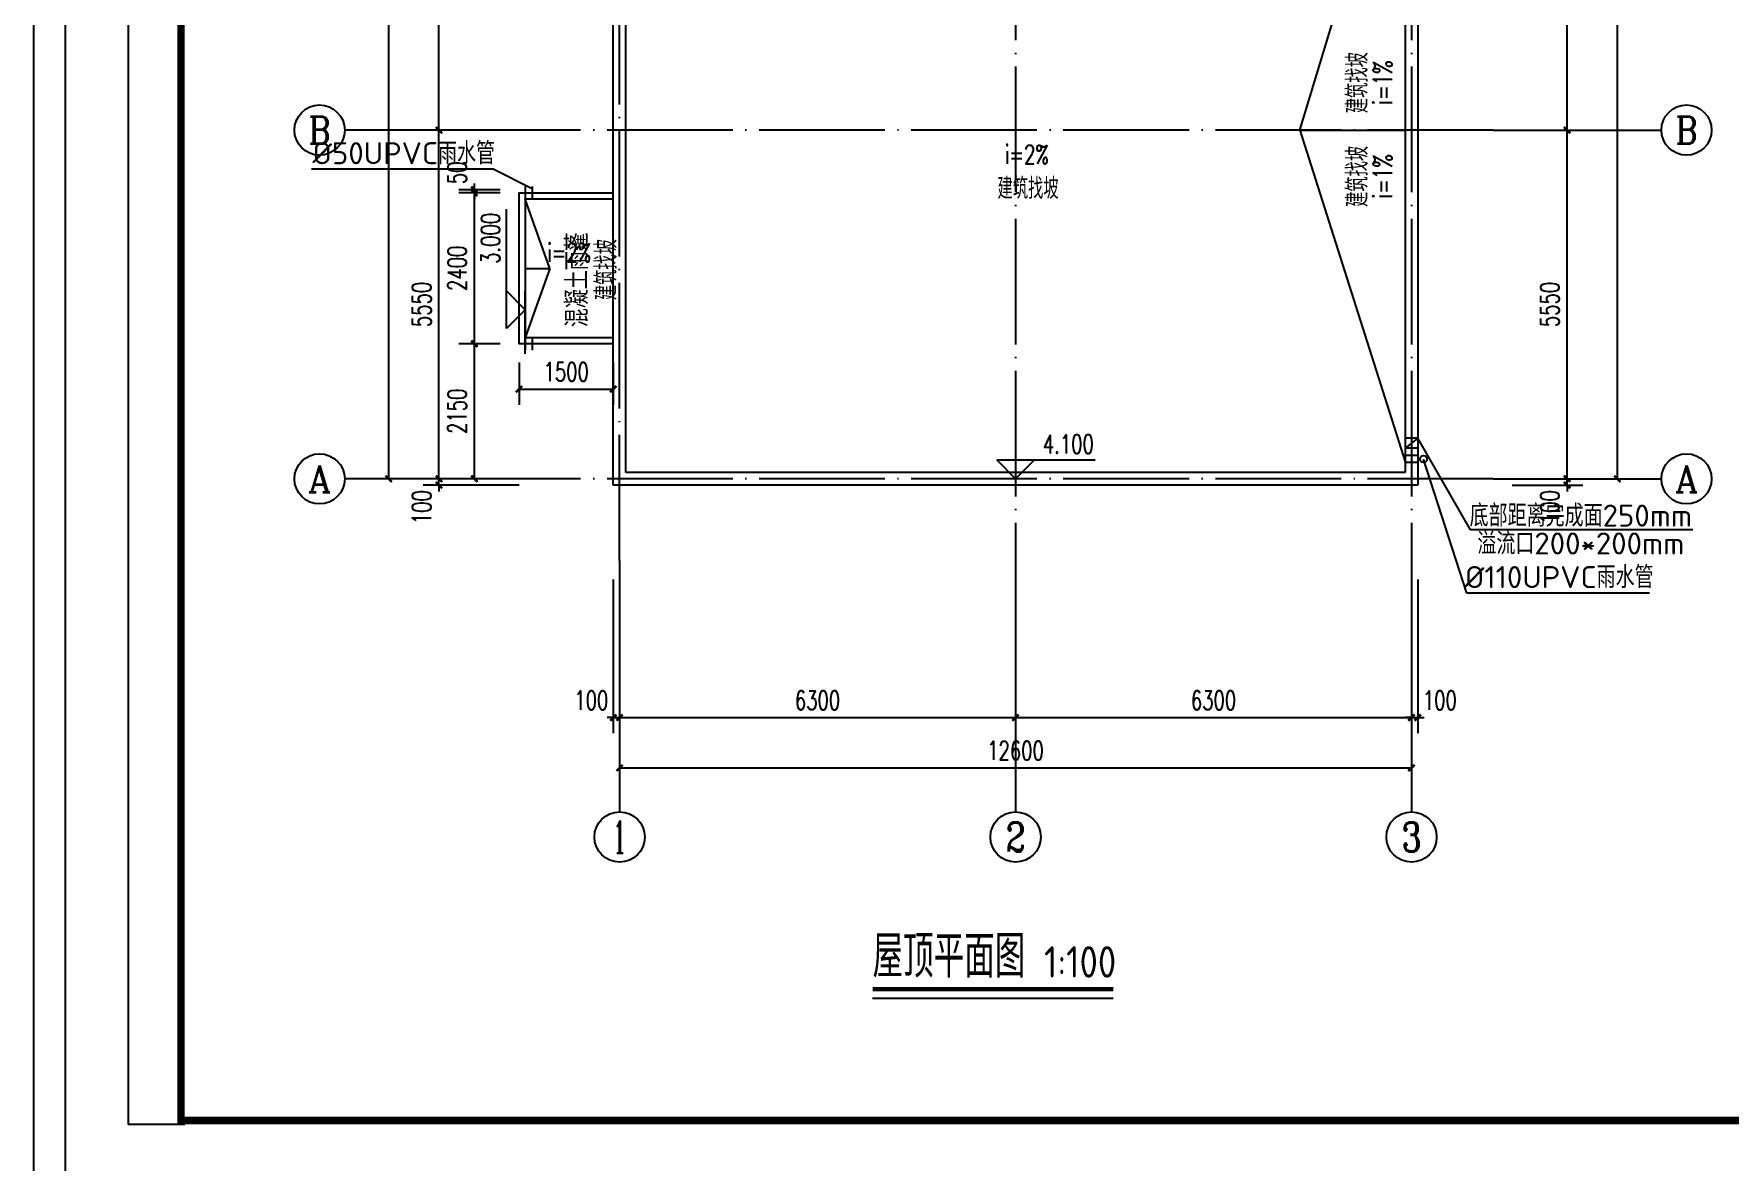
# Model space of a CAD drawing. Extents: x 19098 to 79498, y 3162 to 205862.
# Drawn here: x 19098 to 46085, y 47001 to 64956 of the extents above; entities that cross this region are included whole.
import ezdxf
from ezdxf.enums import TextEntityAlignment as Align

# ---------------------------------------------------------------- set-up
doc = ezdxf.new("R2010")
doc.units = 0
doc.header["$LTSCALE"] = 1000
doc.header["$MEASUREMENT"] = 0
doc.linetypes.add('DOTE', pattern=[2.42, 2, -0.2, 0.02, -0.2])
for name, color, linetype in [('3T_WOOD', 21, 'Continuous'), ('AXIS', 3, 'Continuous'), ('AXIS_TEXT', 7, 'Continuous'), ('C-SHET-TTLB', 11, 'Continuous'), ('DIM_ELEV', 3, 'Continuous'), ('DIM_SYMB', 3, 'Continuous'), ('DOTE', 1, 'Continuous'), ('IHY-room name-总-房间名称', 50, 'Continuous'), ('PUB_DIM', 3, 'Continuous'), ('PUB_TEXT', 7, 'Continuous'), ('STAIR', 2, 'Continuous')]:
    doc.layers.add(name, color=color, linetype=linetype)
doc.styles.add('_TCH_AXIS', font='COMPLEX', dxfattribs={"bigfont": 'GBCBIG'})
doc.styles.add('_TCH_DIM', font='SIMPLEX', dxfattribs={"bigfont": 'GBCBIG'})
doc.styles.add('_TCH_DIM_T3', font='SIMPLEX', dxfattribs={"width": 0.705882, "bigfont": 'GBCBIG'})
doc.styles.add('COMPLEX', font='COMPLEX', dxfattribs={"bigfont": 'AllInOneBig.shx'})
doc.styles.get("Standard").update_dxf_attribs({"font": 'gbenor.shx', "bigfont": 'gbcbig.shx'})
doc.styles.add('工程字', font='gbenor.shx', dxfattribs={"bigfont": 'gbcbig.shx'})
doc.dimstyles.new('_TCH_ARCH&&100', dxfattribs={"dimtxt": 297.5, "dimasz": 100, "dimexe": 250, "dimexo": 300, "dimgap": 126.25, "dimtad": 1, "dimdec": 0, "dimzin": 0, "dimdsep": 46, "dimtxsty": '_TCH_DIM_T3', "dimblk": 'ARCHTICK', "dimcen": 0.09, "dimclrt": 7, "dimazin": 2, "dimtfac": 1, "dimtdec": 0, "dimtix": 1, "dimtmove": 2, "dimatfit": 3, "dimfxl": 1, "dimtolj": 1, "dimtzin": 0, "dimarcsym": 0})

# ---------------------------------------------------------------- blocks, each defined once
blk = doc.blocks.new('tukuang')
at = {"layer": 'C-SHET-TTLB'}
for p in [(17002, 20480), (17902, -19640)]:
    blk.add_line(p, (17002, -19640), dxfattribs=at)
for points in [[(75902, 21920), (75902, -21080), (15502, -21080), (15502, 21920)], [(75402, 21420), (75402, -20580), (16002, -20580), (16002, 21420)]]:
    blk.add_lwpolyline(points, close=True, dxfattribs=at)
at = {"layer": 'C-SHET-TTLB', "const_width": 120}
blk.add_lwpolyline([(17842, 20420), (74402, 20420), (74402, -19580), (17842, -19580)], close=True, dxfattribs=at)
blk = doc.blocks.new('_ArchTick')
at = {"color": 0, "linetype": 'ByBlock', "const_width": 0.4}
blk.add_lwpolyline([(-0.5, -0.5), (0.5, 0.5)], dxfattribs=at)
blk = doc.blocks.new('*D117')
at = {"layer": 'Defpoints', "color": 0}
for p in [(26106, 60025), (26816, 60025), (26816, 57875)]:
    blk.add_point(p, dxfattribs=at)
at = {"layer": 'PUB_DIM', "color": 0, "lineweight": -2}
for p, q in [((26516, 60025), (25856, 60025)), ((26106, 57875), (26106, 60025)), ((26516, 57875), (25856, 57875))]:
    blk.add_line(p, q, dxfattribs=at)
at = {"layer": 'PUB_DIM', "color": 0, "lineweight": -2, "xscale": 100, "yscale": 100, "zscale": 100}
for p, rotation in [((26106, 60025), 90), ((26106, 57875), 270)]:
    blk.add_blockref('_ArchTick', p, dxfattribs=dict(at, rotation=rotation))
at = {"layer": 'PUB_DIM', "color": 7, "insert": (25831, 58950), "char_height": 297.5, "attachment_point": 5, "rotation": 90, "style": '_TCH_DIM_T3'}
blk.add_mtext('\\A1;2150', dxfattribs=at)
blk = doc.blocks.new('*D118')
at = {"layer": 'Defpoints', "color": 0}
for p in [(26106, 62425), (26816, 62425), (26816, 60025)]:
    blk.add_point(p, dxfattribs=at)
at = {"layer": 'PUB_DIM', "color": 0, "lineweight": -2}
for p, q in [((26516, 62425), (25856, 62425)), ((26106, 60025), (26106, 62425)), ((26516, 60025), (25856, 60025))]:
    blk.add_line(p, q, dxfattribs=at)
at = {"layer": 'PUB_DIM', "color": 0, "lineweight": -2, "xscale": 100, "yscale": 100, "zscale": 100}
for p, rotation in [((26106, 62425), 90), ((26106, 60025), 270)]:
    blk.add_blockref('_ArchTick', p, dxfattribs=dict(at, rotation=rotation))
at = {"layer": 'PUB_DIM', "color": 7, "insert": (25831, 61225), "char_height": 297.5, "attachment_point": 5, "rotation": 90, "style": '_TCH_DIM_T3'}
blk.add_mtext('\\A1;2400', dxfattribs=at)
blk = doc.blocks.new('*D119')
at = {"layer": 'Defpoints', "color": 0}
for p in [(26106, 62475), (26816, 62475), (26816, 62425)]:
    blk.add_point(p, dxfattribs=at)
at = {"layer": 'PUB_DIM', "color": 0, "lineweight": -2}
for p, q in [((26516, 62475), (25856, 62475)), ((26516, 62425), (25856, 62425)), ((26106, 62475), (26106, 62575)), ((26106, 62425), (26106, 62475)), ((26106, 62425), (26106, 62325))]:
    blk.add_line(p, q, dxfattribs=at)
at = {"layer": 'PUB_DIM', "color": 0, "lineweight": -2, "xscale": 100, "yscale": 100, "zscale": 100}
for p, rotation in [((26106, 62475), 270), ((26106, 62425), 90)]:
    blk.add_blockref('_ArchTick', p, dxfattribs=dict(at, rotation=rotation))
at = {"layer": 'PUB_DIM', "color": 7, "insert": (25831, 62745), "char_height": 297.5, "attachment_point": 5, "rotation": 90, "style": '_TCH_DIM_T3'}
blk.add_mtext('\\A1;50', dxfattribs=at)
blk = doc.blocks.new('*D120')
at = {"layer": 'Defpoints', "color": 0}
for p in [(26816, 60025), (28316, 60025), (28316, 59303)]:
    blk.add_point(p, dxfattribs=at)
at = {"layer": 'PUB_DIM', "color": 0, "lineweight": -2}
for p, q in [((26816, 59725), (26816, 59053)), ((28316, 59725), (28316, 59053)), ((26816, 59303), (28316, 59303))]:
    blk.add_line(p, q, dxfattribs=at)
at = {"layer": 'PUB_DIM', "color": 0, "lineweight": -2, "xscale": 100, "yscale": 100, "zscale": 100, "rotation": 180}
blk.add_blockref('_ArchTick', (26816, 59303), dxfattribs=at)
at = {"layer": 'PUB_DIM', "color": 0, "lineweight": -2, "xscale": 100, "yscale": 100, "zscale": 100}
blk.add_blockref('_ArchTick', (28316, 59303), dxfattribs=at)
at = {"layer": 'PUB_DIM', "color": 7, "insert": (27566, 59578), "char_height": 297.5, "attachment_point": 5, "style": '_TCH_DIM_T3'}
blk.add_mtext('\\A1;1500', dxfattribs=at)
blk = doc.blocks.new('*D176')
at = {"layer": 'AXIS', "color": 0, "lineweight": -2}
for p, q in [((28316, 56275), (28316, 53825)), ((28416, 56275), (28416, 53825)), ((28316, 54075), (28216, 54075)), ((28316, 54075), (28416, 54075)), ((28416, 54075), (28516, 54075))]:
    blk.add_line(p, q, dxfattribs=at)
at = {"layer": 'Defpoints', "color": 0}
for p in [(28316, 56575), (28416, 56575), (28416, 54075)]:
    blk.add_point(p, dxfattribs=at)
at = {"layer": 'AXIS', "color": 0, "lineweight": -2, "xscale": 100, "yscale": 100, "zscale": 100}
blk.add_blockref('_ArchTick', (28316, 54075), dxfattribs=at)
at = {"layer": 'AXIS', "color": 0, "lineweight": -2, "xscale": 100, "yscale": 100, "zscale": 100, "rotation": 180}
blk.add_blockref('_ArchTick', (28416, 54075), dxfattribs=at)
at = {"layer": 'AXIS', "color": 7, "insert": (27966, 54350), "char_height": 297.5, "attachment_point": 5, "style": '_TCH_DIM_T3'}
blk.add_mtext('\\A1;100', dxfattribs=at)
blk = doc.blocks.new('*D177')
at = {"layer": 'AXIS', "color": 0, "lineweight": -2}
for p, q in [((28416, 56275), (28416, 53825)), ((34716, 56275), (34716, 53825)), ((28416, 54075), (34716, 54075))]:
    blk.add_line(p, q, dxfattribs=at)
at = {"layer": 'Defpoints', "color": 0}
for p in [(28416, 56575), (34716, 56575), (34716, 54075)]:
    blk.add_point(p, dxfattribs=at)
at = {"layer": 'AXIS', "color": 0, "lineweight": -2, "xscale": 100, "yscale": 100, "zscale": 100, "rotation": 180}
blk.add_blockref('_ArchTick', (28416, 54075), dxfattribs=at)
at = {"layer": 'AXIS', "color": 0, "lineweight": -2, "xscale": 100, "yscale": 100, "zscale": 100}
blk.add_blockref('_ArchTick', (34716, 54075), dxfattribs=at)
at = {"layer": 'AXIS', "color": 7, "insert": (31566, 54350), "char_height": 297.5, "attachment_point": 5, "style": '_TCH_DIM_T3'}
blk.add_mtext('\\A1;6300', dxfattribs=at)
blk = doc.blocks.new('*D178')
at = {"layer": 'AXIS', "color": 0, "lineweight": -2}
for p, q in [((34716, 56275), (34716, 53825)), ((41016, 56275), (41016, 53825)), ((34716, 54075), (41016, 54075))]:
    blk.add_line(p, q, dxfattribs=at)
at = {"layer": 'Defpoints', "color": 0}
for p in [(34716, 56575), (41016, 56575), (41016, 54075)]:
    blk.add_point(p, dxfattribs=at)
at = {"layer": 'AXIS', "color": 0, "lineweight": -2, "xscale": 100, "yscale": 100, "zscale": 100, "rotation": 180}
blk.add_blockref('_ArchTick', (34716, 54075), dxfattribs=at)
at = {"layer": 'AXIS', "color": 0, "lineweight": -2, "xscale": 100, "yscale": 100, "zscale": 100}
blk.add_blockref('_ArchTick', (41016, 54075), dxfattribs=at)
at = {"layer": 'AXIS', "color": 7, "insert": (37866, 54350), "char_height": 297.5, "attachment_point": 5, "style": '_TCH_DIM_T3'}
blk.add_mtext('\\A1;6300', dxfattribs=at)
blk = doc.blocks.new('*D179')
at = {"layer": 'AXIS', "color": 0, "lineweight": -2}
for p, q in [((41016, 56275), (41016, 53825)), ((41116, 56275), (41116, 53825)), ((41016, 54075), (40916, 54075)), ((41016, 54075), (41116, 54075)), ((41116, 54075), (41216, 54075))]:
    blk.add_line(p, q, dxfattribs=at)
at = {"layer": 'Defpoints', "color": 0}
for p in [(41016, 56575), (41116, 56575), (41116, 54075)]:
    blk.add_point(p, dxfattribs=at)
at = {"layer": 'AXIS', "color": 0, "lineweight": -2, "xscale": 100, "yscale": 100, "zscale": 100}
blk.add_blockref('_ArchTick', (41016, 54075), dxfattribs=at)
at = {"layer": 'AXIS', "color": 0, "lineweight": -2, "xscale": 100, "yscale": 100, "zscale": 100, "rotation": 180}
blk.add_blockref('_ArchTick', (41116, 54075), dxfattribs=at)
at = {"layer": 'AXIS', "color": 7, "insert": (41466, 54350), "char_height": 297.5, "attachment_point": 5, "style": '_TCH_DIM_T3'}
blk.add_mtext('\\A1;100', dxfattribs=at)
blk = doc.blocks.new('*D180')
at = {"layer": 'AXIS', "color": 0, "lineweight": -2}
for p, q in [((28416, 56275), (28416, 53025)), ((41016, 56275), (41016, 53025)), ((28416, 53275), (41016, 53275))]:
    blk.add_line(p, q, dxfattribs=at)
at = {"layer": 'Defpoints', "color": 0}
for p in [(28416, 56575), (41016, 56575), (41016, 53275)]:
    blk.add_point(p, dxfattribs=at)
at = {"layer": 'AXIS', "color": 0, "lineweight": -2, "xscale": 100, "yscale": 100, "zscale": 100, "rotation": 180}
blk.add_blockref('_ArchTick', (28416, 53275), dxfattribs=at)
at = {"layer": 'AXIS', "color": 0, "lineweight": -2, "xscale": 100, "yscale": 100, "zscale": 100}
blk.add_blockref('_ArchTick', (41016, 53275), dxfattribs=at)
at = {"layer": 'AXIS', "color": 7, "insert": (34716, 53550), "char_height": 297.5, "attachment_point": 5, "style": '_TCH_DIM_T3'}
blk.add_mtext('\\A1;12600', dxfattribs=at)
blk = doc.blocks.new('*D181')
at = {"layer": 'AXIS', "color": 0, "lineweight": -2}
for p, q in [((26816, 57875), (25292, 57875)), ((26816, 57775), (25292, 57775)), ((25542, 57875), (25542, 57975)), ((25542, 57775), (25542, 57875)), ((25542, 57775), (25542, 57675))]:
    blk.add_line(p, q, dxfattribs=at)
at = {"layer": 'Defpoints', "color": 0}
for p in [(25542, 57875), (27116, 57875), (27116, 57775)]:
    blk.add_point(p, dxfattribs=at)
at = {"layer": 'AXIS', "color": 0, "lineweight": -2, "xscale": 100, "yscale": 100, "zscale": 100}
for p, rotation in [((25542, 57875), 270), ((25542, 57775), 90)]:
    blk.add_blockref('_ArchTick', p, dxfattribs=dict(at, rotation=rotation))
at = {"layer": 'AXIS', "color": 7, "insert": (25267, 57425), "char_height": 297.5, "attachment_point": 5, "rotation": 90, "style": '_TCH_DIM_T3'}
blk.add_mtext('\\A1;100', dxfattribs=at)
blk = doc.blocks.new('*D182')
at = {"layer": 'AXIS', "color": 0, "lineweight": -2}
for p, q in [((26816, 63425), (25292, 63425)), ((25542, 57875), (25542, 63425)), ((26816, 57875), (25292, 57875))]:
    blk.add_line(p, q, dxfattribs=at)
at = {"layer": 'Defpoints', "color": 0}
for p in [(25542, 63425), (27116, 63425), (27116, 57875)]:
    blk.add_point(p, dxfattribs=at)
at = {"layer": 'AXIS', "color": 0, "lineweight": -2, "xscale": 100, "yscale": 100, "zscale": 100}
for p, rotation in [((25542, 63425), 90), ((25542, 57875), 270)]:
    blk.add_blockref('_ArchTick', p, dxfattribs=dict(at, rotation=rotation))
at = {"layer": 'AXIS', "color": 7, "insert": (25267, 60650), "char_height": 297.5, "attachment_point": 5, "rotation": 90, "style": '_TCH_DIM_T3'}
blk.add_mtext('\\A1;5550', dxfattribs=at)
blk = doc.blocks.new('*D183')
at = {"layer": 'AXIS', "color": 0, "lineweight": -2}
for p, q in [((26816, 68975), (25292, 68975)), ((25542, 63425), (25542, 68975)), ((26816, 63425), (25292, 63425))]:
    blk.add_line(p, q, dxfattribs=at)
at = {"layer": 'Defpoints', "color": 0}
for p in [(25542, 68975), (27116, 68975), (27116, 63425)]:
    blk.add_point(p, dxfattribs=at)
at = {"layer": 'AXIS', "color": 0, "lineweight": -2, "xscale": 100, "yscale": 100, "zscale": 100}
for p, rotation in [((25542, 68975), 90), ((25542, 63425), 270)]:
    blk.add_blockref('_ArchTick', p, dxfattribs=dict(at, rotation=rotation))
at = {"layer": 'AXIS', "color": 7, "insert": (25267, 66200), "char_height": 297.5, "attachment_point": 5, "rotation": 90, "style": '_TCH_DIM_T3'}
blk.add_mtext('\\A1;5550', dxfattribs=at)
blk = doc.blocks.new('*D187')
at = {"layer": 'AXIS', "color": 0, "lineweight": -2}
for p, q in [((26816, 80075), (24492, 80075)), ((24742, 57875), (24742, 80075)), ((26816, 57875), (24492, 57875))]:
    blk.add_line(p, q, dxfattribs=at)
at = {"layer": 'Defpoints', "color": 0}
for p in [(24742, 80075), (27116, 80075), (27116, 57875)]:
    blk.add_point(p, dxfattribs=at)
at = {"layer": 'AXIS', "color": 0, "lineweight": -2, "xscale": 100, "yscale": 100, "zscale": 100}
for p, rotation in [((24742, 80075), 90), ((24742, 57875), 270)]:
    blk.add_blockref('_ArchTick', p, dxfattribs=dict(at, rotation=rotation))
at = {"layer": 'AXIS', "color": 7, "insert": (24467, 68975), "char_height": 297.5, "attachment_point": 5, "rotation": 90, "style": '_TCH_DIM_T3'}
blk.add_mtext('\\A1;22200', dxfattribs=at)
blk = doc.blocks.new('*D188')
at = {"layer": 'AXIS', "color": 0, "lineweight": -2}
for p, q in [((42616, 57875), (43742, 57875)), ((42616, 57775), (43742, 57775)), ((43492, 57875), (43492, 57975)), ((43492, 57775), (43492, 57875)), ((43492, 57775), (43492, 57675))]:
    blk.add_line(p, q, dxfattribs=at)
at = {"layer": 'Defpoints', "color": 0}
for p in [(42316, 57875), (42316, 57775), (43492, 57875)]:
    blk.add_point(p, dxfattribs=at)
at = {"layer": 'AXIS', "color": 0, "lineweight": -2, "xscale": 100, "yscale": 100, "zscale": 100}
for p, rotation in [((43492, 57875), 270), ((43492, 57775), 90)]:
    blk.add_blockref('_ArchTick', p, dxfattribs=dict(at, rotation=rotation))
at = {"layer": 'AXIS', "color": 7, "insert": (43217, 57425), "char_height": 297.5, "attachment_point": 5, "rotation": 90, "style": '_TCH_DIM_T3'}
blk.add_mtext('\\A1;100', dxfattribs=at)
blk = doc.blocks.new('*D189')
at = {"layer": 'AXIS', "color": 0, "lineweight": -2}
for p, q in [((42616, 63425), (43742, 63425)), ((43492, 57875), (43492, 63425)), ((42616, 57875), (43742, 57875))]:
    blk.add_line(p, q, dxfattribs=at)
at = {"layer": 'Defpoints', "color": 0}
for p in [(42316, 63425), (43492, 63425), (42316, 57875)]:
    blk.add_point(p, dxfattribs=at)
at = {"layer": 'AXIS', "color": 0, "lineweight": -2, "xscale": 100, "yscale": 100, "zscale": 100}
for p, rotation in [((43492, 63425), 90), ((43492, 57875), 270)]:
    blk.add_blockref('_ArchTick', p, dxfattribs=dict(at, rotation=rotation))
at = {"layer": 'AXIS', "color": 7, "insert": (43217, 60650), "char_height": 297.5, "attachment_point": 5, "rotation": 90, "style": '_TCH_DIM_T3'}
blk.add_mtext('\\A1;5550', dxfattribs=at)
blk = doc.blocks.new('*D190')
at = {"layer": 'AXIS', "color": 0, "lineweight": -2}
for p, q in [((42616, 68975), (43742, 68975)), ((43492, 63425), (43492, 68975)), ((42616, 63425), (43742, 63425))]:
    blk.add_line(p, q, dxfattribs=at)
at = {"layer": 'Defpoints', "color": 0}
for p in [(42316, 68975), (43492, 68975), (42316, 63425)]:
    blk.add_point(p, dxfattribs=at)
at = {"layer": 'AXIS', "color": 0, "lineweight": -2, "xscale": 100, "yscale": 100, "zscale": 100}
for p, rotation in [((43492, 68975), 90), ((43492, 63425), 270)]:
    blk.add_blockref('_ArchTick', p, dxfattribs=dict(at, rotation=rotation))
at = {"layer": 'AXIS', "color": 7, "insert": (43217, 66200), "char_height": 297.5, "attachment_point": 5, "rotation": 90, "style": '_TCH_DIM_T3'}
blk.add_mtext('\\A1;5550', dxfattribs=at)
blk = doc.blocks.new('*D194')
at = {"layer": 'AXIS', "color": 0, "lineweight": -2}
for p, q in [((42616, 80075), (44542, 80075)), ((44292, 57875), (44292, 80075)), ((42616, 57875), (44542, 57875))]:
    blk.add_line(p, q, dxfattribs=at)
at = {"layer": 'Defpoints', "color": 0}
for p in [(42316, 80075), (44292, 80075), (42316, 57875)]:
    blk.add_point(p, dxfattribs=at)
at = {"layer": 'AXIS', "color": 0, "lineweight": -2, "xscale": 100, "yscale": 100, "zscale": 100}
for p, rotation in [((44292, 80075), 90), ((44292, 57875), 270)]:
    blk.add_blockref('_ArchTick', p, dxfattribs=dict(at, rotation=rotation))
at = {"layer": 'AXIS', "color": 7, "insert": (44017, 68975), "char_height": 297.5, "attachment_point": 5, "rotation": 90, "style": '_TCH_DIM_T3'}
blk.add_mtext('\\A1;22200', dxfattribs=at)
blk = doc.blocks.new('_AXISO')
blk.add_circle((0, 0), 0.5)
at = {"layer": 'AXIS_TEXT', "style": 'COMPLEX', "width": 1.041667}
blk.add_attdef('A', text='', height=0.56, dxfattribs=at).set_placement((-0.25, -0.28), (0.25, -0.28), align=Align.FIT)

msp = doc.modelspace()

# ---------------------------------------------------------------- linework, layer by layer
at = {"layer": '3T_WOOD'}
for p, q in [((28316.3, 57774.9), (28316.3, 80175.4)), ((41116.3, 80175.4), (41116.3, 57774.9)), ((28516.3, 57974.9), (28516.3, 79975.4)), ((40916.3, 79975.4), (40916.3, 57974.9)), ((39240.8, 63424.9), (40916.3, 68974.9)), ((39240.8, 63424.9), (40916.3, 63424.9)), ((39240.8, 63424.9), (40916.3, 58147.2)), ((26916.3, 62524.9), (26916.3, 62324.9)), ((27026.3, 62524.9), (27026.3, 62324.9)), ((27306.7, 61224.9), (26916.3, 62324.9)), ((26916.3, 61224.9), (27306.7, 61224.9)), ((27306.7, 61224.9), (26916.3, 60124.9)), ((26916.3, 60124.9), (26916.3, 59924.9)), ((27026.3, 60124.9), (27026.3, 59924.9)), ((41116.3, 58524.1), (40916.3, 58524.1)), ((41116.3, 58524.1), (40916.3, 58364.1)), ((41116.3, 58364.1), (40916.3, 58364.1)), ((41116.3, 58244.2), (40916.3, 58244.2)), ((41116.3, 58134.2), (40916.3, 58134.2)), ((41116.3, 57774.9), (28316.3, 57774.9)), ((40916.3, 57974.9), (28516.3, 57974.9))]:
    msp.add_line(p, q, dxfattribs=at)
msp.add_circle((41207.2, 58189.2), 55, dxfattribs=at)
at = {"layer": 'AXIS'}
for p, q in [((27116.3, 63424.9), (24042, 63424.9)), ((42316.3, 63424.9), (44991.7, 63424.9)), ((27116.3, 57874.9), (24042, 57874.9)), ((42316.3, 57874.9), (44991.7, 57874.9)), ((28416.3, 56574.9), (28416.3, 52574.9)), ((34716.3, 56574.9), (34716.3, 52574.9)), ((41016.3, 56574.9), (41016.3, 52574.9))]:
    msp.add_line(p, q, dxfattribs=at)
at = {"layer": 'DIM_ELEV'}
for p, q in [((26616.3, 60266.9), (26616.3, 62166.9)), ((26916.3, 60566.9), (26616.3, 60866.9)), ((26916.3, 59866.9), (26916.3, 60866.9)), ((26916.3, 60566.9), (26616.3, 60266.9)), ((34716.3, 57874.9), (34416.3, 58174.9)), ((34416.3, 58174.9), (35981.3, 58174.9)), ((34716.3, 57874.9), (35016.3, 58174.9))]:
    msp.add_line(p, q, dxfattribs=at)
at = {"layer": 'DIM_SYMB'}
for points in [[(40811.3, 63691.7, 0, 0, 0), (40811.3, 64349.8, 80, 0, 0), (40811.3, 64649.8, 0, 0, 0)], [(40811.3, 63158, 0, 0, 0), (40811.3, 62499.9, 80, 0, 0), (40811.3, 62199.9, 0, 0, 0)], [(33947.6, 62784, 0, 0, 0), (35563.7, 62784, 80, 0, 0), (35863.7, 62784, 0, 0, 0)], [(28167.2, 61221.9, 0, 0, 0), (27380.9, 61221.9, 80, 0, 0), (27080.9, 61221.9, 0, 0, 0)]]:
    msp.add_lwpolyline(points, format="xyseb", dxfattribs=at)
at = {"layer": 'DIM_SYMB', "const_width": 70}
msp.add_lwpolyline([(32441, 49752.6), (36269.8, 49752.6)], dxfattribs=at)
at = {"layer": 'DIM_SYMB'}
msp.add_lwpolyline([(32441, 49612.6), (36269.8, 49612.6)], dxfattribs=at)
at = {"layer": 'DOTE', "linetype": 'DOTE'}
for p, q in [((28416.3, 56574.9), (28416.3, 81375.4)), ((34716.3, 81375.4), (34716.3, 56574.9)), ((41016.3, 81375.4), (41016.3, 56574.9)), ((42316.3, 63424.9), (27116.3, 63424.9)), ((42316.3, 57874.9), (27116.3, 57874.9))]:
    msp.add_line(p, q, dxfattribs=at)
at = {"layer": 'IHY-room name-总-房间名称'}
for p, q in [((26415.4, 62801.7), (23512.4, 62801.7)), ((41956.6, 57062.7), (41116.3, 58524.1)), ((41897.5, 56056.2), (41207.2, 58189.2)), ((45494.5, 57062.7), (41956.6, 57062.7)), ((44800.6, 56056.2), (41897.5, 56056.2))]:
    msp.add_line(p, q, dxfattribs=at)
msp.add_lwpolyline([(26415.4, 62801.7), (27026.3, 62495.3)], dxfattribs=at)
at = {"layer": 'STAIR'}
for points in [[(28316.3, 60024.9), (26816.3, 60024.9), (26816.3, 62424.9), (28316.3, 62424.9)], [(28316.3, 62324.9), (26916.3, 62324.9), (26916.3, 60124.9), (28316.3, 60124.9)]]:
    msp.add_lwpolyline(points, dxfattribs=at)

# ---------------------------------------------------------------- block references
at = {"layer": 'AXIS'}
ref = msp.add_blockref('_AXISO', (23642, 63424.9), dxfattribs=dict(at, xscale=800, yscale=800, zscale=800))
ref.add_attrib('A', 'B', dxfattribs={"layer": 'AXIS_TEXT', "height": 435.3, "style": '_TCH_AXIS'}).set_placement((23465.8, 63207.2), (23818.2, 63207.2), align=Align.FIT)
ref = msp.add_blockref('_AXISO', (45391.7, 63424.9), dxfattribs=dict(at, xscale=800, yscale=800, zscale=800))
ref.add_attrib('A', 'B', dxfattribs={"layer": 'AXIS_TEXT', "height": 435.3, "style": '_TCH_AXIS'}).set_placement((45215.5, 63207.2), (45567.9, 63207.2), align=Align.FIT)
ref = msp.add_blockref('_AXISO', (23642, 57874.9), dxfattribs=dict(at, xscale=800, yscale=800, zscale=800))
ref.add_attrib('A', 'A', dxfattribs={"layer": 'AXIS_TEXT', "height": 425.2, "style": '_TCH_AXIS'}).set_placement((23459.8, 57662.3), (23824.2, 57662.3), align=Align.FIT)
ref = msp.add_blockref('_AXISO', (45391.7, 57874.9), dxfattribs=dict(at, xscale=800, yscale=800, zscale=800))
ref.add_attrib('A', 'A', dxfattribs={"layer": 'AXIS_TEXT', "height": 425.2, "style": '_TCH_AXIS'}).set_placement((45209.5, 57662.3), (45573.9, 57662.3), align=Align.FIT)
ref = msp.add_blockref('_AXISO', (28416.3, 52174.9), dxfattribs=dict(at, xscale=800, yscale=800, zscale=800))
ref.add_attrib('A', '1', dxfattribs={"layer": 'AXIS_TEXT', "height": 514.7, "style": '_TCH_AXIS'}).set_placement((28306, 51917.5), (28526.6, 51917.5), align=Align.FIT)
ref = msp.add_blockref('_AXISO', (34716.3, 52174.9), dxfattribs=dict(at, xscale=800, yscale=800, zscale=800))
ref.add_attrib('A', '2', dxfattribs={"layer": 'AXIS_TEXT', "height": 465.9, "style": '_TCH_AXIS'}).set_placement((34561, 51941.9), (34871.6, 51941.9), align=Align.FIT)
ref = msp.add_blockref('_AXISO', (41016.3, 52174.9), dxfattribs=dict(at, xscale=800, yscale=800, zscale=800))
ref.add_attrib('A', '3', dxfattribs={"layer": 'AXIS_TEXT', "height": 465.9, "style": '_TCH_AXIS'}).set_placement((40861, 51941.9), (41171.6, 51941.9), align=Align.FIT)
at = {"layer": 'C-SHET-TTLB'}
msp.add_blockref('tukuang', (3595.7, 67241.6), dxfattribs=at)

# ---------------------------------------------------------------- texts
at = {"layer": 'IHY-room name-总-房间名称', "style": '工程字', "width": 1.2}
for s, p in [('%%C50UPVC雨水管', (24982.2, 63057.1)), ('底部距离完成面250mm', (43710.3, 57289.8)), ('溢流口200*200mm', (43710.3, 56845.9)), ('%%C110UPVC雨水管', (43367.3, 56311.6))]:
    msp.add_text(s, height=350, dxfattribs=at).set_placement(p, align=Align.MIDDLE_CENTER)
msp.add_text('混凝土雨蓬', height=350, rotation=90, dxfattribs=at).set_placement((27739.8, 61044.6), align=Align.MIDDLE_CENTER)
at = {"layer": 'PUB_TEXT', "style": '_TCH_DIM'}
for p in [(40323.4, 63694.2), (40323.4, 62202.4), (28371.5, 60719.3)]:
    msp.add_text('建筑找坡', height=337.59, rotation=90, dxfattribs=at).set_placement(p)
at = {"layer": 'PUB_TEXT', "style": '_TCH_DIM', "width": 0.705882}
for s, p in [('i=1%', (40706.3, 63830.8)), ('i=1%', (40706.3, 62339)), ('3.000', (26511.3, 61296.9))]:
    msp.add_text(s, height=297.5, rotation=90, dxfattribs=at).set_placement(p)
for s, p in [('i=2%', (34545.7, 62889)), ('i=2%', (27264, 61326.9)), ('4.100', (35151.3, 58279.9))]:
    msp.add_text(s, height=297.5, dxfattribs=at).set_placement(p)
at = {"layer": 'PUB_TEXT', "style": '_TCH_DIM'}
msp.add_text('建筑找坡', height=337.59, dxfattribs=at).set_placement((34429.1, 62329))
at = {"layer": 'PUB_TEXT'}
for s, height, p in [('屋顶平面图', 675.18, (32441, 49937.3)), ('1:100', 500, (35169.5, 49937.3))]:
    msp.add_text(s, height=height, dxfattribs=at).set_placement(p)

# ---------------------------------------------------------------- dimensions: what is measured, and where the dimension line sits
at = {"layer": 'AXIS'}
for p1, p2, distance, picture, middle in [((27116.3197, 57874.86), (27116.3197, 80075.3595), 2374.3182, '*D187', (24467.0015, 68975.1097)), ((42316.3195, 57874.86), (42316.3195, 80075.3595), -1975.3868, '*D194', (44016.7063, 68975.1097)), ((27116.3, 63424.9), (27116.3, 68974.9), 1574.3, '*D183', (25267, 66199.9)), ((42316.3, 63424.9), (42316.3, 68974.9), -1175.4, '*D190', (43216.7, 66199.9)), ((27116.3, 57874.9), (27116.3, 63424.9), 1574.3, '*D182', (25267, 60649.9)), ((42316.3, 57874.9), (42316.3, 63424.9), -1175.4, '*D189', (43216.7, 60649.9)), ((28416.3, 56574.9), (34716.3, 56574.9), -2500, '*D177', (31566.3, 54349.9)), ((28416.3, 56574.9), (41016.3, 56574.9), -3300, '*D180', (34716.3, 53549.9)), ((34716.3, 56574.9), (41016.3, 56574.9), -2500, '*D178', (37866.3, 54349.9))]:
    dim = msp.add_aligned_dim(p1=p1, p2=p2, distance=distance, dimstyle='_TCH_ARCH&&100', dxfattribs=at)
    dim.commit()
    dim.dimension.update_dxf_attribs({"geometry": picture, "text_midpoint": middle})
for base, p1, p2, angle, picture, middle in [((25542, 57874.9), (27116.3, 57774.9), (27116.3, 57874.9), 90, '*D181', (25267, 57424.9)), ((43491.7, 57874.9), (42316.3, 57774.9), (42316.3, 57874.9), 90, '*D188', (43216.7, 57424.9)), ((28416.3, 54074.9), (28316.3, 56574.9), (28416.3, 56574.9), 0, '*D176', (27966.3, 54349.9)), ((41116.3, 54074.9), (41016.3, 56574.9), (41116.3, 56574.9), 0, '*D179', (41466.3, 54349.9))]:
    dim = msp.add_linear_dim(base=base, p1=p1, p2=p2, angle=angle, dimstyle='_TCH_ARCH&&100', dxfattribs=at)
    dim.commit()
    dim.dimension.update_dxf_attribs({"geometry": picture, "text_midpoint": middle, "dimtype": 129})
at = {"layer": 'PUB_DIM'}
dim = msp.add_linear_dim(base=(26105.8, 62475), p1=(26816.3, 62424.9), p2=(26816.3, 62475), angle=90, dimstyle='_TCH_ARCH&&100', dxfattribs=at)
dim.commit()
dim.dimension.update_dxf_attribs({"geometry": '*D119', "text_midpoint": (25830.8, 62745), "dimtype": 129})
for p1, p2, distance, picture, middle in [((26816.3, 60024.9), (26816.3, 62424.9), 710.6, '*D118', (25830.8, 61224.9)), ((26816.3, 57874.9), (26816.3, 60024.9), 710.6, '*D117', (25830.8, 58949.9)), ((26816.3, 60024.9), (28316.3, 60024.9), -722.1, '*D120', (27566.3, 59577.7))]:
    dim = msp.add_aligned_dim(p1=p1, p2=p2, distance=distance, dimstyle='_TCH_ARCH&&100', dxfattribs=at)
    dim.commit()
    dim.dimension.update_dxf_attribs({"geometry": picture, "text_midpoint": middle})

doc.saveas('drawing.dxf')
